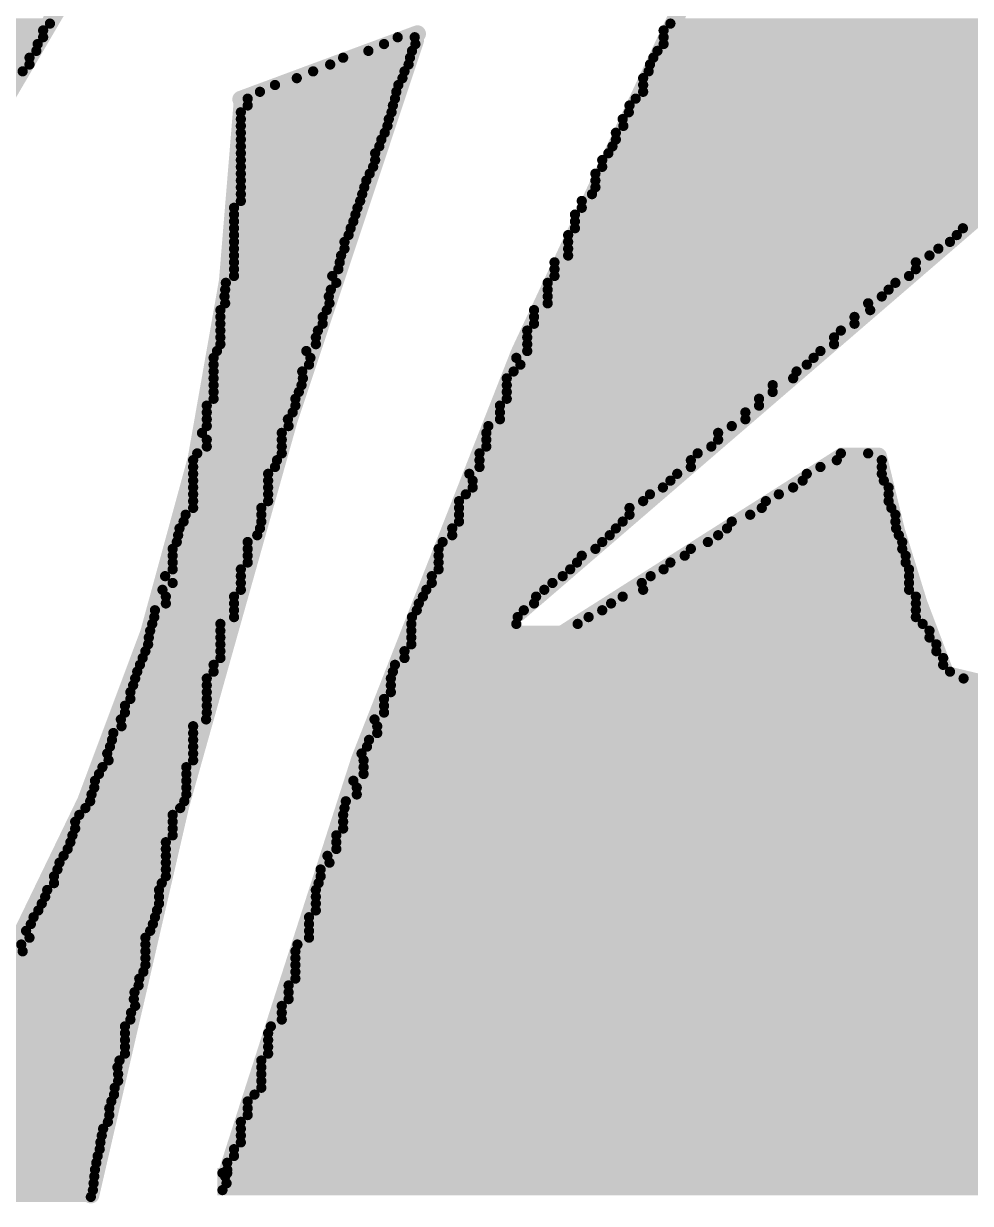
# Model space of a CAD drawing. Extents: x -3908 to 11948, y -2965 to 7442.
# Drawn here: x 3703.1 to 3814.1, y 1306.7 to 1445.1 of the extents above; entities that cross this region are included whole.
import ezdxf

# ---------------------------------------------------------------- set-up
doc = ezdxf.new("R2010")
doc.units = 0
doc.header["$MEASUREMENT"] = 0
doc.layers.get('0').update_dxf_attribs({"linetype": 'CONTINUOUS'})
doc.layers.add('2D_LINE_26', color=7, linetype='CONTINUOUS')

# ---------------------------------------------------------------- blocks, each defined once
blk = doc.blocks.new('SMOOTH_1$2')
at = {"const_width": 0.6}
blk.add_lwpolyline([(-0.3, 0, 1), (0.3, 0, 1)], format="xyb", close=True, dxfattribs=at)
blk = doc.blocks.new('SMOOTH_2')
at = {"const_width": 1}
blk.add_lwpolyline([(-0.5, 0, 1), (0.5, 0, 1)], format="xyb", close=True, dxfattribs=at)
blk = doc.blocks.new('DRAWING_542')
at = {"layer": '2D_LINE_26'}
for points, const_width in [([(40.24, 168.24), (11.2, 118.56), (17.2, 60.4)], 2), ([(-0.8, 136.8), (21.6, 136.8)], 1.2), ([(0, 137.6), (22.4, 137.6)], 1.2), ([(65.52, 136.4), (44.8, 128.72)], 2), ([(94.4, 136.8), (139.2, 136.8)], 1.2), ([(95.2, 137.6), (139.2, 137.6)], 1.2), ([(-0.8, 136), (21.6, 136)], 1.2), ([(-0.8, 135.2), (20.96, 135.2)], 1.2), ([(61.6, 135.2), (65.28, 135.2)], 1.2), ([(63.2, 136), (65.2, 136)], 1.2), ([(94.4, 136), (139.2, 136)], 1.2), ([(94.4, 135.2), (139.2, 135.2)], 1.2), ([(-1.6, 134.4), (20.8, 134.4)], 1.2), ([(59.76, 134.4), (64.88, 134.4)], 1.2), ([(93.68, 134.4), (139.2, 134.4)], 1.2), ([(-3.2, 132.8), (20, 132.8)], 1.2), ([(-1.6, 133.6), (20, 133.6)], 1.2), ([(55.28, 132.8), (64.48, 132.8)], 1.2), ([(56.8, 133.6), (64.64, 133.6)], 1.2), ([(92.8, 132.8), (140, 132.8)], 1.2), ([(93.2, 133.6), (139.2, 133.6)], 1.2), ([(-3.2, 132), (19.2, 132)], 1.2), ([(51.36, 131.2), (63.76, 131.2)], 1.2), ([(53.28, 132), (64, 132)], 1.2), ([(92, 131.2), (217.6, 131.2)], 1.2), ([(92.64, 132), (140.8, 132)], 1.2), ([(47.04, 129.6), (63.04, 129.6)], 1.2), ([(48.8, 130.4), (63.28, 130.4)], 1.2), ([(92, 130.4), (216.4, 130.4)], 1.2), ([(92, 129.6), (215.2, 129.6)], 1.2), ([(45.6, 128.8), (62.88, 128.8)], 1.2), ([(91.12, 128.8), (214.72, 128.8)], 1.2), ([(44.8, 127.2), (62.48, 127.2)], 1.2), ([(45.6, 128), (62.64, 128)], 1.2), ([(90.32, 127.2), (212.8, 127.2)], 1.2), ([(90.4, 128), (213.6, 128)], 1.2), ([(44.8, 126.4), (62.16, 126.4)], 1.2), ([(44.8, 125.6), (62, 125.6)], 1.2), ([(89.6, 126.4), (212, 126.4)], 1.2), ([(89.68, 125.6), (211.04, 125.6)], 1.2), ([(44.8, 124.8), (61.68, 124.8)], 1.2), ([(44.8, 124), (61.28, 124)], 1.2), ([(88.8, 124.8), (209.6, 124.8)], 1.2), ([(88.8, 124), (209.04, 124)], 1.2), ([(44.8, 123.2), (61.04, 123.2)], 1.2), ([(88.4, 123.2), (208.4, 123.2)], 1.2), ([(44.8, 122.4), (60.56, 122.4)], 1.2), ([(44.8, 121.6), (60.56, 121.6)], 1.2), ([(87.2, 121.6), (206.4, 121.6)], 1.2), ([(87.92, 122.4), (207.2, 122.4)], 1.2), ([(44.8, 120.8), (60.32, 120.8)], 1.2), ([(44.8, 120), (59.92, 120)], 1.2), ([(86.4, 120), (204.4, 120)], 1.2), ([(87.2, 120.8), (204.8, 120.8)], 1.2), ([(44.8, 119.2), (59.52, 119.2)], 1.2), ([(44.8, 118.4), (59.28, 118.4)], 1.2), ([(86.4, 119.2), (203.92, 119.2)], 1.2), ([(86.4, 118.4), (202.56, 118.4)], 1.2), ([(44.8, 117.6), (59.04, 117.6)], 1.2), ([(86, 117.6), (201.68, 117.6)], 1.2), ([(44, 116), (58.48, 116)], 1.2), ([(44.8, 116.8), (58.8, 116.8)], 1.2), ([(84.8, 116.8), (200.8, 116.8)], 1.2), ([(84.8, 116), (199.2, 116)], 1.2), ([(44, 115.2), (58.24, 115.2)], 1.2), ([(44, 114.4), (58, 114.4)], 1.2), ([(84, 115.2), (131.84, 115.2)], 1.2), ([(84, 114.4), (131.2, 114.4)], 1.2), ([(44, 113.6), (57.68, 113.6)], 1.2), ([(84, 113.6), (129.52, 113.6)], 1.2), ([(44, 112.8), (57.44, 112.8)], 1.2), ([(44, 112), (56.96, 112)], 1.2), ([(83.2, 112.8), (128.8, 112.8)], 1.2), ([(83.2, 112), (128, 112)], 1.2), ([(44, 111.2), (56.96, 111.2)], 1.2), ([(44, 110.4), (56.56, 110.4)], 1.2), ([(83.2, 111.2), (126.64, 111.2)], 1.2), ([(83.2, 110.4), (125.6, 110.4)], 1.2), ([(44, 109.6), (56.4, 109.6)], 1.2), ([(44, 108.8), (56.24, 108.8)], 1.2), ([(81.6, 109.6), (124, 109.6)], 1.2), ([(81.6, 108.8), (124, 108.8)], 1.2), ([(44, 108), (55.52, 108)], 1.2), ([(81.6, 108), (123.2, 108)], 1.2), ([(42.96, 106.4), (55.36, 106.4)], 1.2), ([(43.04, 107.2), (56, 107.2)], 1.2), ([(80.8, 107.2), (121.6, 107.2)], 1.2), ([(80.8, 106.4), (120.8, 106.4)], 1.2), ([(42.88, 105.6), (55.12, 105.6)], 1.2), ([(42.96, 104.8), (55.2, 104.8)], 1.2), ([(80.8, 105.6), (120, 105.6)], 1.2), ([(80.8, 104.8), (118.4, 104.8)], 1.2), ([(42.4, 104), (54.88, 104)], 1.2), ([(42.4, 103.2), (54.4, 103.2)], 1.2), ([(79.2, 104), (118.64, 104)], 1.2), ([(79.2, 103.2), (116.8, 103.2)], 1.2), ([(42.4, 102.4), (54.4, 102.4)], 1.2), ([(79.2, 102.4), (116.8, 102.4)], 1.2), ([(42.4, 101.6), (53.84, 101.6)], 1.2), ([(42.4, 100.8), (53.6, 100.8)], 1.2), ([(78.4, 101.6), (115.2, 101.6)], 1.2), ([(78.4, 100.8), (114.4, 100.8)], 1.2), ([(42, 99.2), (52.48, 99.2)], 1.2), ([(42.4, 100), (53.6, 100)], 1.2), ([(78.4, 100), (114.4, 100)], 1.2), ([(78.4, 99.2), (112.8, 99.2)], 1.2), ([(41.6, 98.4), (52.96, 98.4)], 1.2), ([(77.12, 98.4), (112, 98.4)], 1.2), ([(41.6, 97.6), (52.8, 97.6)], 1.2), ([(41.6, 96.8), (52, 96.8)], 1.2), ([(76.8, 96.8), (110, 96.8)], 1.2), ([(77.6, 97.6), (111.2, 97.6)], 1.2), ([(41.6, 96), (52.08, 96)], 1.2), ([(41.6, 95.2), (51.92, 95.2)], 1.2), ([(76, 96), (109.6, 96)], 1.2), ([(76, 95.2), (107.2, 95.2)], 1.2), ([(41.6, 94.4), (51.6, 94.4)], 1.2), ([(41.6, 93.6), (51.2, 93.6)], 1.2), ([(76, 94.4), (107.2, 94.4)], 1.2), ([(76, 93.6), (105.6, 93.6)], 1.2), ([(40.8, 92.8), (51.2, 92.8)], 1.2), ([(75.2, 92.8), (105.6, 92.8)], 1.2), ([(40.8, 92), (50.88, 92)], 1.2), ([(40.8, 91.2), (50.32, 91.2)], 1.2), ([(75.2, 92), (104, 92)], 1.2), ([(75.2, 91.2), (104, 91.2)], 1.2), ([(40.24, 89.6), (49.6, 89.6)], 1.2), ([(40.8, 90.4), (50.4, 90.4)], 1.2), ([(73.6, 89.6), (100.8, 89.6)], 1.2), ([(73.84, 90.4), (102.4, 90.4)], 1.2), ([(40.8, 88.8), (49.6, 88.8)], 1.2), ([(40.8, 88), (49.6, 88)], 1.2), ([(73.6, 88.8), (100.8, 88.8)], 1.2), ([(73.6, 88), (100, 88)], 1.2), ([(39.68, 87.2), (49.6, 87.2)], 1.2), ([(72.8, 87.2), (98.4, 87.2)], 1.2), ([(115.2, 87.2), (118.4, 87.2)], 1.2), ([(39.2, 86.4), (49.04, 86.4)], 1.2), ([(39.2, 85.6), (48.8, 85.6)], 1.2), ([(72.8, 86.4), (97.6, 86.4)], 1.2), ([(72.8, 85.6), (97.6, 85.6)], 1.2), ([(112.8, 85.6), (120, 85.6)], 1.2), ([(114.72, 86.4), (120, 86.4)], 1.2), ([(39.2, 84.8), (48, 84.8)], 1.2), ([(39.2, 84), (48, 84)], 1.2), ([(71.6, 84.8), (96, 84.8)], 1.2), ([(72, 84), (95.2, 84)], 1.2), ([(110.72, 84), (120.24, 84)], 1.2), ([(111.2, 84.8), (120, 84.8)], 1.2), ([(39.2, 83.2), (48, 83.2)], 1.2), ([(72, 83.2), (94.32, 83.2)], 1.2), ([(109.6, 83.2), (120.8, 83.2)], 1.2), ([(39.2, 82.4), (48, 82.4)], 1.2), ([(39.2, 81.6), (48, 81.6)], 1.2), ([(70.4, 81.6), (92, 81.6)], 1.2), ([(71.2, 82.4), (92.8, 82.4)], 1.2), ([(106.4, 81.6), (120.8, 81.6)], 1.2), ([(107.92, 82.4), (120.8, 82.4)], 1.2), ([(38.32, 80), (47.2, 80)], 1.2), ([(39.2, 80.8), (47.2, 80.8)], 1.2), ([(70.4, 80.8), (90.4, 80.8)], 1.2), ([(70.4, 80), (90.4, 80)], 1.2), ([(104.56, 80), (121.6, 80)], 1.2), ([(105.92, 80.8), (121.12, 80.8)], 1.2), ([(37.6, 78.4), (47.04, 78.4)], 1.2), ([(38.08, 79.2), (47.2, 79.2)], 1.2), ([(69.6, 78.4), (88.8, 78.4)], 1.2), ([(70.4, 79.2), (89.6, 79.2)], 1.2), ([(101.84, 78.4), (121.68, 78.4)], 1.2), ([(102.4, 79.2), (121.6, 79.2)], 1.2), ([(37.44, 77.6), (46.72, 77.6)], 1.2), ([(69.6, 77.6), (88.08, 77.6)], 1.2), ([(100.8, 77.6), (122, 77.6)], 1.2), ([(36.8, 76), (45.6, 76)], 1.2), ([(37.28, 76.8), (45.6, 76.8)], 1.2), ([(68, 76), (86.4, 76)], 1.2), ([(68.48, 76.8), (87.2, 76.8)], 1.2), ([(97.6, 76), (122.4, 76)], 1.2), ([(99.6, 76.8), (122.4, 76.8)], 1.2), ([(36.8, 75.2), (45.6, 75.2)], 1.2), ([(36.8, 74.4), (45.6, 74.4)], 1.2), ([(68, 75.2), (84.8, 75.2)], 1.2), ([(68, 74.4), (84.24, 74.4)], 1.2), ([(95.2, 74.4), (122.8, 74.4)], 1.2), ([(96.88, 75.2), (122.8, 75.2)], 1.2), ([(35.92, 72.8), (44.8, 72.8)], 1.2), ([(36.8, 73.6), (44.8, 73.6)], 1.2), ([(67.2, 72.8), (82.56, 72.8)], 1.2), ([(68, 73.6), (83.44, 73.6)], 1.2), ([(92.88, 72.8), (123.2, 72.8)], 1.2), ([(94.4, 73.6), (123.2, 73.6)], 1.2), ([(36.8, 72), (44.8, 72)], 1.2), ([(67.2, 72), (81.36, 72)], 1.2), ([(91.84, 72), (123.2, 72)], 1.2), ([(35.6, 71.2), (44.8, 71.2)], 1.2), ([(36, 70.4), (44, 70.4)], 1.2), ([(66.16, 70.4), (79.44, 70.4)], 1.2), ([(66.56, 71.2), (80.4, 71.2)], 1.2), ([(89.6, 70.4), (124, 70.4)], 1.2), ([(92, 71.2), (123.2, 71.2)], 1.2), ([(34.72, 68.8), (44, 68.8)], 1.2), ([(36, 69.6), (44, 69.6)], 1.2), ([(65.44, 68.8), (78, 68.8)], 1.2), ([(65.68, 69.6), (79.2, 69.6)], 1.2), ([(87.2, 68.8), (124, 68.8)], 1.2), ([(88.24, 69.6), (124, 69.6)], 1.2), ([(34.4, 67.2), (42.4, 67.2)], 1.2), ([(34.64, 68), (44, 68)], 1.2), ([(64.8, 67.2), (77.12, 67.2)], 1.2), ([(64.88, 68), (77.28, 68)], 1.2), ([(84.32, 67.2), (124.8, 67.2)], 1.2), ([(85.6, 68), (124, 68)], 1.2), ([(34.16, 66.4), (42.4, 66.4)], 1.2), ([(64.8, 66.4), (125.6, 66.4)], 1.2), ([(33.92, 64.8), (42.4, 64.8)], 1.2), ([(34, 65.6), (42.4, 65.6)], 1.2), ([(64.8, 65.6), (125.6, 65.6)], 1.2), ([(64.8, 64.8), (126.4, 64.8)], 1.2), ([(33.28, 63.2), (42.4, 63.2)], 1.2), ([(33.6, 64), (42.4, 64)], 1.2), ([(64, 64), (126.4, 64)], 1.2), ([(64, 63.2), (127.2, 63.2)], 1.2), ([(32.96, 62.4), (41.6, 62.4)], 1.2), ([(62.88, 62.4), (127.2, 62.4)], 1.2), ([(32.4, 60.8), (40.8, 60.8)], 1.2), ([(32.64, 61.6), (41.6, 61.6)], 1.2), ([(62.4, 60.8), (129.6, 60.8)], 1.2), ([(62.64, 61.6), (128, 61.6)], 1.2), ([(31.84, 59.2), (40.8, 59.2)], 1.2), ([(32.16, 60), (40.8, 60)], 1.2), ([(62.4, 60), (134.4, 60)], 1.2), ([(62.4, 59.2), (179.2, 59.2)], 1.2), ([(31.2, 57.6), (40.8, 57.6)], 1.2), ([(31.84, 58.4), (40.8, 58.4)], 1.2), ([(61.6, 58.4), (178.32, 58.4)], 1.2), ([(61.6, 57.6), (177.6, 57.6)], 1.2), ([(31.2, 56.8), (40.8, 56.8)], 1.2), ([(61.6, 56.8), (177.04, 56.8)], 1.2), ([(30.72, 56), (40.72, 56)], 1.2), ([(30.8, 55.2), (39.2, 55.2)], 1.2), ([(60.48, 56), (176.8, 56)], 1.2), ([(60.8, 55.2), (176.08, 55.2)], 1.2), ([(29.68, 53.6), (39.2, 53.6)], 1.2), ([(29.84, 54.4), (39.2, 54.4)], 1.2), ([(59.84, 53.6), (175.44, 53.6)], 1.2), ([(60.8, 54.4), (175.84, 54.4)], 1.2), ([(29.12, 52), (39.2, 52)], 1.2), ([(29.44, 52.8), (39.2, 52.8)], 1.2), ([(58.96, 52), (175.44, 52)], 1.2), ([(59.6, 52.8), (175.36, 52.8)], 1.2), ([(29.28, 51.2), (39.2, 51.2)], 1.2), ([(59.2, 51.2), (175.52, 51.2)], 1.2), ([(28.16, 49.6), (38.4, 49.6)], 1.2), ([(28.56, 50.4), (38.4, 50.4)], 1.2), ([(59.2, 50.4), (175.84, 50.4)], 1.2), ([(59.2, 49.6), (176, 49.6)], 1.2), ([(27.6, 48), (38.4, 48)], 1.2), ([(27.68, 48.8), (38.4, 48.8)], 1.2), ([(58, 48.8), (176.8, 48.8)], 1.2), ([(58.4, 48), (177.04, 48)], 1.2), ([(27.28, 47.2), (38.4, 47.2)], 1.2), ([(58.4, 47.2), (177.92, 47.2)], 1.2), ([(26.56, 45.6), (37.68, 45.6)], 1.2), ([(27.12, 46.4), (38.16, 46.4)], 1.2), ([(56.96, 45.6), (337.76, 45.6)], 1.2), ([(57.12, 46.4), (180, 46.4)], 1.2), ([(25.36, 44), (36.8, 44)], 1.2), ([(25.84, 44.8), (36.8, 44.8)], 1.2), ([(56.8, 44.8), (338.48, 44.8)], 1.2), ([(56.8, 44), (339.2, 44)], 1.2), ([(25.04, 42.4), (36.8, 42.4)], 1.2), ([(25.36, 43.2), (36.8, 43.2)], 1.2), ([(56, 42.4), (340.56, 42.4)], 1.2), ([(56.8, 43.2), (339.92, 43.2)], 1.2), ([(24.8, 41.6), (36, 41.6)], 1.2), ([(56, 41.6), (341.36, 41.6)], 1.2), ([(24, 40), (36, 40)], 1.2), ([(24.48, 40.8), (36, 40.8)], 1.2), ([(54.96, 40), (342.72, 40)], 1.2), ([(56, 40.8), (342.4, 40.8)], 1.2), ([(23.28, 38.4), (36, 38.4)], 1.2), ([(23.52, 39.2), (36, 39.2)], 1.2), ([(54.16, 38.4), (344.48, 38.4)], 1.2), ([(55.2, 39.2), (343.52, 39.2)], 1.2), ([(22.88, 37.6), (36, 37.6)], 1.2), ([(22.88, 36.8), (35.52, 36.8)], 1.2), ([(53.92, 36.8), (345.52, 36.8)], 1.2), ([(54.16, 37.6), (344.88, 37.6)], 1.2), ([(22.08, 36), (35.2, 36)], 1.2), ([(53.6, 36), (346.24, 36)], 1.2), ([(21.44, 34.4), (35.2, 34.4)], 1.2), ([(21.84, 35.2), (35.2, 35.2)], 1.2), ([(53.6, 35.2), (346.96, 35.2)], 1.2), ([(53.6, 34.4), (347.68, 34.4)], 1.2), ([(20.48, 32.8), (34.72, 32.8)], 1.2), ([(21.04, 33.6), (34.96, 33.6)], 1.2), ([(52.8, 32.8), (349.12, 32.8)], 1.2), ([(53.6, 33.6), (348.24, 33.6)], 1.2), ([(20.16, 32), (34.48, 32)], 1.2), ([(52.8, 32), (349.76, 32)], 1.2), ([(19.6, 31.2), (34.16, 31.2)], 1.2), ([(20, 30.4), (33.6, 30.4)], 1.2), ([(52.8, 31.2), (350.56, 31.2)], 1.2), ([(52.8, 30.4), (351.28, 30.4)], 1.2), ([(19.04, 29.6), (33.6, 29.6)], 1.2), ([(19.2, 28.8), (33.6, 28.8)], 1.2), ([(51.2, 28.8), (320, 28.8)], 1.2), ([(51.44, 29.6), (351.92, 29.6)], 1.2), ([(16.96, 27.2), (33.6, 27.2)], 1.2), ([(18.4, 28), (33.6, 28)], 1.2), ([(51.2, 28), (320, 28)], 1.2), ([(51.2, 27.2), (320, 27.2)], 1.2), ([(16, 26.4), (33.36, 26.4)], 1.2), ([(51.2, 26.4), (320, 26.4)], 1.2), ([(13.92, 24.8), (32.8, 24.8)], 1.2), ([(14.4, 25.6), (32.88, 25.6)], 1.2), ([(50.4, 24.8), (320, 24.8)], 1.2), ([(51.2, 25.6), (320, 25.6)], 1.2), ([(12.24, 23.2), (32.24, 23.2)], 1.2), ([(12.8, 24), (32.32, 24)], 1.2), ([(50.4, 24), (320, 24)], 1.2), ([(50.4, 23.2), (320, 23.2)], 1.2), ([(10.64, 21.6), (31.92, 21.6)], 1.2), ([(11.2, 22.4), (32.4, 22.4)], 1.2), ([(49.6, 22.4), (320, 22.4)], 1.2), ([(49.6, 21.6), (320, 21.6)], 1.2), ([(9.84, 20.8), (31.84, 20.8)], 1.2), ([(49.6, 20.8), (320, 20.8)], 1.2), ([(8.8, 20), (31.2, 20)], 1.2), ([(8.8, 19.2), (31.2, 19.2)], 1.2), ([(48, 19.2), (320, 19.2)], 1.2), ([(48.32, 20), (320, 20)], 1.2), ([(8, 18.4), (31.2, 18.4)], 1.2), ([(8, 17.6), (31.2, 17.6)], 1.2), ([(48, 18.4), (320, 18.4)], 1.2), ([(48, 17.6), (320, 17.6)], 1.2), ([(7.2, 16.8), (31.2, 16.8)], 1.2), ([(48, 16.8), (320, 16.8)], 1.2), ([(5.6, 16), (30.56, 16)], 1.2), ([(5.6, 15.2), (30.32, 15.2)], 1.2), ([(47.2, 16), (320, 16)], 1.2), ([(47.2, 15.2), (320, 15.2)], 1.2), ([(4.8, 13.6), (30.4, 13.6)], 1.2), ([(5.6, 14.4), (30.4, 14.4)], 1.2), ([(47.2, 14.4), (320, 14.4)], 1.2), ([(47.2, 13.6), (320, 13.6)], 1.2), ([(4.8, 12.8), (30, 12.8)], 1.2), ([(4.8, 12), (29.92, 12)], 1.2), ([(46.4, 12), (320, 12)], 1.2), ([(47.2, 12.8), (320, 12.8)], 1.2), ([(3.2, 11.2), (29.6, 11.2)], 1.2), ([(45.6, 11.2), (320, 11.2)], 1.2), ([(3.2, 10.4), (29.36, 10.4)], 1.2), ([(3.2, 9.6), (29.36, 9.6)], 1.2), ([(45.6, 10.4), (320, 10.4)], 1.2), ([(45.6, 9.6), (320, 9.6)], 1.2), ([(2.4, 8), (28.64, 8)], 1.2), ([(3.2, 8.8), (29.2, 8.8)], 1.2), ([(44.8, 8.8), (320, 8.8)], 1.2), ([(44.8, 8), (320, 8)], 1.2), ([(1.6, 6.4), (28.32, 6.4)], 1.2), ([(2.4, 7.2), (28.48, 7.2)], 1.2), ([(44.8, 7.2), (320, 7.2)], 1.2), ([(44.8, 6.4), (320, 6.4)], 1.2), ([(1.6, 5.6), (28.24, 5.6)], 1.2), ([(44, 5.6), (320, 5.6)], 1.2), ([(0.8, 4), (27.84, 4)], 1.2), ([(1.6, 4.8), (28, 4.8)], 1.2), ([(43.2, 4), (320, 4)], 1.2), ([(44, 4.8), (320, 4.8)], 1.2), ([(0, 2.4), (27.6, 2.4)], 1.2), ([(0.8, 3.2), (27.68, 3.2)], 1.2), ([(43.2, 2.8), (42.64, 2.8), (42.64, 0.8), (320, 0.8)], 1.2), ([(42.96, 2.4), (320, 2.4)], 1.2), ([(43.2, 3.2), (320, 3.2)], 1.2), ([(0, 1.6), (27.52, 1.6)], 1.2), ([(0, 0.8), (27.44, 0.8)], 1.2), ([(43.12, 1.6), (320, 1.6)], 1.2), ([(0, 0), (27.2, 0)], 1.2)]:
    blk.add_lwpolyline(points, dxfattribs=dict(at, const_width=const_width))
at = {"layer": '2D_LINE_26', "const_width": 2}
for points in [[(99.2, 145.44, 0.047596), (43.04, 2.48)], [(27.2, 0.24, -0.035358), (65.28, 135.6)], [(77.36, 68.48), (131.68, 115.28, -0.310987), (144.48, 112.24), (143.12, 81.36, 0.331687), (150.88, 77.92, 0.030116), (218.8, 132.24, -0.72056), (229.36, 121.28), (219.52, 99.04), (247.84, 117.52, -0.166894), (259.52, 117.12, -0.254432), (264.4, 104.32), (255.36, 72.24, 0.588457), (259.12, 71.52), (291.12, 96.56)], [(44.96, 128.48, -0.115704), (17.36, 27.36, 0.209366), (0.08, 0.56)], [(82.24, 65.84), (115.36, 86.88), (119.6, 86.88, 0.046722), (127.52, 61.28, 0.089687), (141.44, 59.84), (194.24, 97.92), (198.8, 97.92, -0.387373), (200.32, 92.64), (175.44, 54.16, 0.826537), (186.32, 48.48), (232.32, 93.36, -0.862416), (238.4, 88.08), (231.2, 64.32, 0.573285), (251.2, 49.6), (297.2, 88.48)]]:
    blk.add_lwpolyline(points, format="xyb", dxfattribs=at)
at = {"layer": '2D_LINE_26'}
for name, p in [('SMOOTH_1$2', (21.6, 136.8)), ('SMOOTH_1$2', (22.4, 137.6)), ('SMOOTH_2', (65.52, 136.4)), ('SMOOTH_1$2', (94.4, 136.8)), ('SMOOTH_1$2', (95.2, 137.6)), ('SMOOTH_1$2', (20.96, 135.2)), ('SMOOTH_1$2', (21.6, 136)), ('SMOOTH_1$2', (61.6, 135.2)), ('SMOOTH_1$2', (63.2, 136)), ('SMOOTH_2', (65.28, 135.6)), ('SMOOTH_1$2', (65.2, 136)), ('SMOOTH_1$2', (65.28, 135.2)), ('SMOOTH_1$2', (94.4, 136)), ('SMOOTH_1$2', (94.4, 135.2)), ('SMOOTH_1$2', (20.8, 134.4)), ('SMOOTH_1$2', (59.76, 134.4)), ('SMOOTH_1$2', (64.88, 134.4)), ('SMOOTH_1$2', (93.68, 134.4)), ('SMOOTH_1$2', (20, 133.6)), ('SMOOTH_1$2', (20, 132.8)), ('SMOOTH_1$2', (55.28, 132.8)), ('SMOOTH_1$2', (56.8, 133.6)), ('SMOOTH_1$2', (64.48, 132.8)), ('SMOOTH_1$2', (64.64, 133.6)), ('SMOOTH_1$2', (92.8, 132.8)), ('SMOOTH_1$2', (93.2, 133.6)), ('SMOOTH_1$2', (19.2, 132)), ('SMOOTH_1$2', (51.36, 131.2)), ('SMOOTH_1$2', (53.28, 132)), ('SMOOTH_1$2', (63.76, 131.2)), ('SMOOTH_1$2', (64, 132)), ('SMOOTH_1$2', (92, 131.2)), ('SMOOTH_1$2', (92.64, 132)), ('SMOOTH_1$2', (47.04, 129.6)), ('SMOOTH_1$2', (48.8, 130.4)), ('SMOOTH_1$2', (63.04, 129.6)), ('SMOOTH_1$2', (63.28, 130.4)), ('SMOOTH_1$2', (92, 130.4)), ('SMOOTH_1$2', (92, 129.6)), ('SMOOTH_2', (44.8, 128.72)), ('SMOOTH_2', (44.96, 128.48)), ('SMOOTH_1$2', (45.6, 128.8)), ('SMOOTH_1$2', (62.88, 128.8)), ('SMOOTH_1$2', (91.12, 128.8)), ('SMOOTH_1$2', (44.8, 127.2)), ('SMOOTH_1$2', (45.6, 128)), ('SMOOTH_1$2', (62.48, 127.2)), ('SMOOTH_1$2', (62.64, 128)), ('SMOOTH_1$2', (90.32, 127.2)), ('SMOOTH_1$2', (90.4, 128)), ('SMOOTH_1$2', (44.8, 126.4)), ('SMOOTH_1$2', (44.8, 125.6)), ('SMOOTH_1$2', (62, 125.6)), ('SMOOTH_1$2', (62.16, 126.4)), ('SMOOTH_1$2', (89.6, 126.4)), ('SMOOTH_1$2', (89.68, 125.6)), ('SMOOTH_1$2', (44.8, 124.8)), ('SMOOTH_1$2', (44.8, 124)), ('SMOOTH_1$2', (61.28, 124)), ('SMOOTH_1$2', (61.68, 124.8)), ('SMOOTH_1$2', (88.8, 124.8)), ('SMOOTH_1$2', (88.8, 124)), ('SMOOTH_1$2', (44.8, 123.2)), ('SMOOTH_1$2', (61.04, 123.2)), ('SMOOTH_1$2', (88.4, 123.2)), ('SMOOTH_1$2', (44.8, 122.4)), ('SMOOTH_1$2', (44.8, 121.6)), ('SMOOTH_1$2', (60.56, 122.4)), ('SMOOTH_1$2', (60.56, 121.6)), ('SMOOTH_1$2', (87.2, 121.6)), ('SMOOTH_1$2', (87.92, 122.4)), ('SMOOTH_1$2', (44.8, 120.8)), ('SMOOTH_1$2', (44.8, 120)), ('SMOOTH_1$2', (59.92, 120)), ('SMOOTH_1$2', (60.32, 120.8)), ('SMOOTH_1$2', (86.4, 120)), ('SMOOTH_1$2', (87.2, 120.8)), ('SMOOTH_1$2', (44.8, 119.2)), ('SMOOTH_1$2', (44.8, 118.4)), ('SMOOTH_1$2', (59.28, 118.4)), ('SMOOTH_1$2', (59.52, 119.2)), ('SMOOTH_1$2', (86.4, 119.2)), ('SMOOTH_1$2', (86.4, 118.4)), ('SMOOTH_1$2', (44.8, 117.6)), ('SMOOTH_1$2', (59.04, 117.6)), ('SMOOTH_1$2', (86, 117.6)), ('SMOOTH_1$2', (44, 116)), ('SMOOTH_1$2', (44.8, 116.8)), ('SMOOTH_1$2', (58.48, 116)), ('SMOOTH_1$2', (58.8, 116.8)), ('SMOOTH_1$2', (84.8, 116.8)), ('SMOOTH_1$2', (84.8, 116)), ('SMOOTH_1$2', (44, 115.2)), ('SMOOTH_1$2', (44, 114.4)), ('SMOOTH_1$2', (58, 114.4)), ('SMOOTH_1$2', (58.24, 115.2)), ('SMOOTH_1$2', (84, 115.2)), ('SMOOTH_1$2', (84, 114.4)), ('SMOOTH_1$2', (44, 113.6)), ('SMOOTH_1$2', (57.68, 113.6)), ('SMOOTH_1$2', (84, 113.6)), ('SMOOTH_1$2', (129.52, 113.6)), ('SMOOTH_1$2', (44, 112.8)), ('SMOOTH_1$2', (44, 112)), ('SMOOTH_1$2', (56.96, 112)), ('SMOOTH_1$2', (57.44, 112.8)), ('SMOOTH_1$2', (83.2, 112.8)), ('SMOOTH_1$2', (83.2, 112)), ('SMOOTH_1$2', (128, 112)), ('SMOOTH_1$2', (128.8, 112.8)), ('SMOOTH_1$2', (44, 111.2)), ('SMOOTH_1$2', (44, 110.4)), ('SMOOTH_1$2', (56.56, 110.4)), ('SMOOTH_1$2', (56.96, 111.2)), ('SMOOTH_1$2', (83.2, 111.2)), ('SMOOTH_1$2', (83.2, 110.4)), ('SMOOTH_1$2', (125.6, 110.4)), ('SMOOTH_1$2', (126.64, 111.2)), ('SMOOTH_1$2', (44, 109.6)), ('SMOOTH_1$2', (44, 108.8)), ('SMOOTH_1$2', (56.24, 108.8)), ('SMOOTH_1$2', (56.4, 109.6)), ('SMOOTH_1$2', (81.6, 109.6)), ('SMOOTH_1$2', (81.6, 108.8)), ('SMOOTH_1$2', (124, 109.6)), ('SMOOTH_1$2', (124, 108.8)), ('SMOOTH_1$2', (44, 108)), ('SMOOTH_1$2', (55.52, 108)), ('SMOOTH_1$2', (81.6, 108)), ('SMOOTH_1$2', (123.2, 108)), ('SMOOTH_1$2', (42.96, 106.4)), ('SMOOTH_1$2', (43.04, 107.2)), ('SMOOTH_1$2', (55.36, 106.4)), ('SMOOTH_1$2', (56, 107.2)), ('SMOOTH_1$2', (80.8, 107.2)), ('SMOOTH_1$2', (80.8, 106.4)), ('SMOOTH_1$2', (120.8, 106.4)), ('SMOOTH_1$2', (121.6, 107.2)), ('SMOOTH_1$2', (42.88, 105.6)), ('SMOOTH_1$2', (42.96, 104.8)), ('SMOOTH_1$2', (55.12, 105.6)), ('SMOOTH_1$2', (55.2, 104.8)), ('SMOOTH_1$2', (80.8, 105.6)), ('SMOOTH_1$2', (80.8, 104.8)), ('SMOOTH_1$2', (118.4, 104.8)), ('SMOOTH_1$2', (120, 105.6)), ('SMOOTH_1$2', (42.4, 104)), ('SMOOTH_1$2', (42.4, 103.2)), ('SMOOTH_1$2', (54.4, 103.2)), ('SMOOTH_1$2', (54.88, 104)), ('SMOOTH_1$2', (79.2, 104)), ('SMOOTH_1$2', (79.2, 103.2)), ('SMOOTH_1$2', (116.8, 103.2)), ('SMOOTH_1$2', (118.64, 104)), ('SMOOTH_1$2', (42.4, 102.4)), ('SMOOTH_1$2', (54.4, 102.4)), ('SMOOTH_1$2', (79.2, 102.4)), ('SMOOTH_1$2', (116.8, 102.4)), ('SMOOTH_1$2', (42.4, 101.6)), ('SMOOTH_1$2', (42.4, 100.8)), ('SMOOTH_1$2', (53.6, 100.8)), ('SMOOTH_1$2', (53.84, 101.6)), ('SMOOTH_1$2', (78.4, 101.6)), ('SMOOTH_1$2', (78.4, 100.8)), ('SMOOTH_1$2', (114.4, 100.8)), ('SMOOTH_1$2', (115.2, 101.6)), ('SMOOTH_1$2', (42, 99.2)), ('SMOOTH_1$2', (42.4, 100)), ('SMOOTH_1$2', (52.48, 99.2)), ('SMOOTH_1$2', (53.6, 100)), ('SMOOTH_1$2', (78.4, 100)), ('SMOOTH_1$2', (78.4, 99.2)), ('SMOOTH_1$2', (112.8, 99.2)), ('SMOOTH_1$2', (114.4, 100)), ('SMOOTH_1$2', (41.6, 98.4)), ('SMOOTH_1$2', (52.96, 98.4)), ('SMOOTH_1$2', (77.12, 98.4)), ('SMOOTH_1$2', (112, 98.4)), ('SMOOTH_1$2', (41.6, 97.6)), ('SMOOTH_1$2', (41.6, 96.8)), ('SMOOTH_1$2', (52, 96.8)), ('SMOOTH_1$2', (52.8, 97.6)), ('SMOOTH_1$2', (76.8, 96.8)), ('SMOOTH_1$2', (77.6, 97.6)), ('SMOOTH_1$2', (110, 96.8)), ('SMOOTH_1$2', (111.2, 97.6)), ('SMOOTH_1$2', (41.6, 96)), ('SMOOTH_1$2', (41.6, 95.2)), ('SMOOTH_1$2', (51.92, 95.2)), ('SMOOTH_1$2', (52.08, 96)), ('SMOOTH_1$2', (76, 96)), ('SMOOTH_1$2', (76, 95.2)), ('SMOOTH_1$2', (107.2, 95.2)), ('SMOOTH_1$2', (109.6, 96)), ('SMOOTH_1$2', (41.6, 94.4)), ('SMOOTH_1$2', (41.6, 93.6)), ('SMOOTH_1$2', (51.2, 93.6)), ('SMOOTH_1$2', (51.6, 94.4)), ('SMOOTH_1$2', (76, 94.4)), ('SMOOTH_1$2', (76, 93.6)), ('SMOOTH_1$2', (105.6, 93.6)), ('SMOOTH_1$2', (107.2, 94.4)), ('SMOOTH_1$2', (40.8, 92.8)), ('SMOOTH_1$2', (51.2, 92.8)), ('SMOOTH_1$2', (75.2, 92.8)), ('SMOOTH_1$2', (105.6, 92.8)), ('SMOOTH_1$2', (40.8, 92)), ('SMOOTH_1$2', (40.8, 91.2)), ('SMOOTH_1$2', (50.32, 91.2)), ('SMOOTH_1$2', (50.88, 92)), ('SMOOTH_1$2', (75.2, 92)), ('SMOOTH_1$2', (75.2, 91.2)), ('SMOOTH_1$2', (104, 92)), ('SMOOTH_1$2', (104, 91.2)), ('SMOOTH_1$2', (40.24, 89.6)), ('SMOOTH_1$2', (40.8, 90.4)), ('SMOOTH_1$2', (49.6, 89.6)), ('SMOOTH_1$2', (50.4, 90.4)), ('SMOOTH_1$2', (73.6, 89.6)), ('SMOOTH_1$2', (73.84, 90.4)), ('SMOOTH_1$2', (100.8, 89.6)), ('SMOOTH_1$2', (102.4, 90.4)), ('SMOOTH_1$2', (40.8, 88.8)), ('SMOOTH_1$2', (40.8, 88)), ('SMOOTH_1$2', (49.6, 88.8)), ('SMOOTH_1$2', (49.6, 88)), ('SMOOTH_1$2', (73.6, 88.8)), ('SMOOTH_1$2', (73.6, 88)), ('SMOOTH_1$2', (100, 88)), ('SMOOTH_1$2', (100.8, 88.8)), ('SMOOTH_1$2', (39.68, 87.2)), ('SMOOTH_1$2', (49.6, 87.2)), ('SMOOTH_1$2', (72.8, 87.2)), ('SMOOTH_1$2', (98.4, 87.2)), ('SMOOTH_2', (115.36, 86.88)), ('SMOOTH_1$2', (115.2, 87.2)), ('SMOOTH_1$2', (118.4, 87.2)), ('SMOOTH_2', (119.6, 86.88)), ('SMOOTH_1$2', (39.2, 86.4)), ('SMOOTH_1$2', (39.2, 85.6)), ('SMOOTH_1$2', (48.8, 85.6)), ('SMOOTH_1$2', (49.04, 86.4)), ('SMOOTH_1$2', (72.8, 86.4)), ('SMOOTH_1$2', (72.8, 85.6)), ('SMOOTH_1$2', (97.6, 86.4)), ('SMOOTH_1$2', (97.6, 85.6)), ('SMOOTH_1$2', (112.8, 85.6)), ('SMOOTH_1$2', (114.72, 86.4)), ('SMOOTH_1$2', (120, 86.4)), ('SMOOTH_1$2', (120, 85.6)), ('SMOOTH_1$2', (39.2, 84.8)), ('SMOOTH_1$2', (39.2, 84)), ('SMOOTH_1$2', (48, 84.8)), ('SMOOTH_1$2', (48, 84)), ('SMOOTH_1$2', (71.6, 84.8)), ('SMOOTH_1$2', (72, 84)), ('SMOOTH_1$2', (95.2, 84)), ('SMOOTH_1$2', (96, 84.8)), ('SMOOTH_1$2', (110.72, 84)), ('SMOOTH_1$2', (111.2, 84.8)), ('SMOOTH_1$2', (120, 84.8)), ('SMOOTH_1$2', (120.24, 84)), ('SMOOTH_1$2', (39.2, 83.2)), ('SMOOTH_1$2', (48, 83.2)), ('SMOOTH_1$2', (72, 83.2)), ('SMOOTH_1$2', (94.32, 83.2)), ('SMOOTH_1$2', (109.6, 83.2)), ('SMOOTH_1$2', (120.8, 83.2)), ('SMOOTH_1$2', (39.2, 82.4)), ('SMOOTH_1$2', (39.2, 81.6)), ('SMOOTH_1$2', (48, 82.4)), ('SMOOTH_1$2', (48, 81.6)), ('SMOOTH_1$2', (70.4, 81.6)), ('SMOOTH_1$2', (71.2, 82.4)), ('SMOOTH_1$2', (92, 81.6)), ('SMOOTH_1$2', (92.8, 82.4)), ('SMOOTH_1$2', (106.4, 81.6)), ('SMOOTH_1$2', (107.92, 82.4)), ('SMOOTH_1$2', (120.8, 82.4)), ('SMOOTH_1$2', (120.8, 81.6)), ('SMOOTH_1$2', (38.32, 80)), ('SMOOTH_1$2', (39.2, 80.8)), ('SMOOTH_1$2', (47.2, 80.8)), ('SMOOTH_1$2', (47.2, 80)), ('SMOOTH_1$2', (70.4, 80.8)), ('SMOOTH_1$2', (70.4, 80)), ('SMOOTH_1$2', (90.4, 80.8)), ('SMOOTH_1$2', (90.4, 80)), ('SMOOTH_1$2', (104.56, 80)), ('SMOOTH_1$2', (105.92, 80.8)), ('SMOOTH_1$2', (121.12, 80.8)), ('SMOOTH_1$2', (121.6, 80)), ('SMOOTH_1$2', (37.6, 78.4)), ('SMOOTH_1$2', (38.08, 79.2)), ('SMOOTH_1$2', (47.04, 78.4)), ('SMOOTH_1$2', (47.2, 79.2)), ('SMOOTH_1$2', (69.6, 78.4)), ('SMOOTH_1$2', (70.4, 79.2)), ('SMOOTH_1$2', (88.8, 78.4)), ('SMOOTH_1$2', (89.6, 79.2)), ('SMOOTH_1$2', (101.84, 78.4)), ('SMOOTH_1$2', (102.4, 79.2)), ('SMOOTH_1$2', (121.6, 79.2)), ('SMOOTH_1$2', (121.68, 78.4)), ('SMOOTH_1$2', (37.44, 77.6)), ('SMOOTH_1$2', (46.72, 77.6)), ('SMOOTH_1$2', (69.6, 77.6)), ('SMOOTH_1$2', (88.08, 77.6)), ('SMOOTH_1$2', (100.8, 77.6)), ('SMOOTH_1$2', (122, 77.6)), ('SMOOTH_1$2', (36.8, 76)), ('SMOOTH_1$2', (37.28, 76.8)), ('SMOOTH_1$2', (45.6, 76.8)), ('SMOOTH_1$2', (45.6, 76)), ('SMOOTH_1$2', (68, 76)), ('SMOOTH_1$2', (68.48, 76.8)), ('SMOOTH_1$2', (86.4, 76)), ('SMOOTH_1$2', (87.2, 76.8)), ('SMOOTH_1$2', (97.6, 76)), ('SMOOTH_1$2', (99.6, 76.8)), ('SMOOTH_1$2', (122.4, 76.8)), ('SMOOTH_1$2', (122.4, 76)), ('SMOOTH_1$2', (36.8, 75.2)), ('SMOOTH_1$2', (36.8, 74.4)), ('SMOOTH_1$2', (45.6, 75.2)), ('SMOOTH_1$2', (45.6, 74.4)), ('SMOOTH_1$2', (68, 75.2)), ('SMOOTH_1$2', (68, 74.4)), ('SMOOTH_1$2', (84.24, 74.4)), ('SMOOTH_1$2', (84.8, 75.2)), ('SMOOTH_1$2', (95.2, 74.4)), ('SMOOTH_1$2', (96.88, 75.2)), ('SMOOTH_1$2', (122.8, 75.2)), ('SMOOTH_1$2', (122.8, 74.4)), ('SMOOTH_1$2', (35.92, 72.8)), ('SMOOTH_1$2', (36.8, 73.6)), ('SMOOTH_1$2', (44.8, 73.6)), ('SMOOTH_1$2', (44.8, 72.8)), ('SMOOTH_1$2', (67.2, 72.8)), ('SMOOTH_1$2', (68, 73.6)), ('SMOOTH_1$2', (82.56, 72.8)), ('SMOOTH_1$2', (83.44, 73.6)), ('SMOOTH_1$2', (92.88, 72.8)), ('SMOOTH_1$2', (94.4, 73.6)), ('SMOOTH_1$2', (123.2, 73.6)), ('SMOOTH_1$2', (123.2, 72.8)), ('SMOOTH_1$2', (36.8, 72)), ('SMOOTH_1$2', (44.8, 72)), ('SMOOTH_1$2', (67.2, 72)), ('SMOOTH_1$2', (81.36, 72)), ('SMOOTH_1$2', (91.84, 72)), ('SMOOTH_1$2', (123.2, 72)), ('SMOOTH_1$2', (35.6, 71.2)), ('SMOOTH_1$2', (36, 70.4)), ('SMOOTH_1$2', (44, 70.4)), ('SMOOTH_1$2', (44.8, 71.2)), ('SMOOTH_1$2', (66.16, 70.4)), ('SMOOTH_1$2', (66.56, 71.2)), ('SMOOTH_1$2', (79.44, 70.4)), ('SMOOTH_1$2', (80.4, 71.2)), ('SMOOTH_1$2', (89.6, 70.4)), ('SMOOTH_1$2', (92, 71.2)), ('SMOOTH_1$2', (123.2, 71.2)), ('SMOOTH_1$2', (124, 70.4)), ('SMOOTH_1$2', (34.72, 68.8)), ('SMOOTH_1$2', (36, 69.6)), ('SMOOTH_1$2', (44, 69.6)), ('SMOOTH_1$2', (44, 68.8)), ('SMOOTH_1$2', (65.44, 68.8)), ('SMOOTH_1$2', (65.68, 69.6)), ('SMOOTH_2', (77.36, 68.48)), ('SMOOTH_1$2', (78, 68.8)), ('SMOOTH_1$2', (79.2, 69.6)), ('SMOOTH_1$2', (87.2, 68.8)), ('SMOOTH_1$2', (88.24, 69.6)), ('SMOOTH_1$2', (124, 69.6)), ('SMOOTH_1$2', (124, 68.8)), ('SMOOTH_1$2', (34.4, 67.2)), ('SMOOTH_1$2', (34.64, 68)), ('SMOOTH_1$2', (42.4, 67.2)), ('SMOOTH_1$2', (44, 68)), ('SMOOTH_1$2', (64.8, 67.2)), ('SMOOTH_1$2', (64.88, 68)), ('SMOOTH_1$2', (77.12, 67.2)), ('SMOOTH_1$2', (77.28, 68)), ('SMOOTH_1$2', (84.32, 67.2)), ('SMOOTH_1$2', (85.6, 68)), ('SMOOTH_1$2', (124, 68)), ('SMOOTH_1$2', (124.8, 67.2)), ('SMOOTH_1$2', (34.16, 66.4)), ('SMOOTH_1$2', (42.4, 66.4)), ('SMOOTH_1$2', (64.8, 66.4)), ('SMOOTH_2', (82.24, 65.84)), ('SMOOTH_1$2', (125.6, 66.4)), ('SMOOTH_1$2', (33.92, 64.8)), ('SMOOTH_1$2', (34, 65.6)), ('SMOOTH_1$2', (42.4, 65.6)), ('SMOOTH_1$2', (42.4, 64.8)), ('SMOOTH_1$2', (64.8, 65.6)), ('SMOOTH_1$2', (64.8, 64.8)), ('SMOOTH_1$2', (125.6, 65.6)), ('SMOOTH_1$2', (126.4, 64.8)), ('SMOOTH_1$2', (33.28, 63.2)), ('SMOOTH_1$2', (33.6, 64)), ('SMOOTH_1$2', (42.4, 64)), ('SMOOTH_1$2', (42.4, 63.2)), ('SMOOTH_1$2', (64, 64)), ('SMOOTH_1$2', (64, 63.2)), ('SMOOTH_1$2', (126.4, 64)), ('SMOOTH_1$2', (127.2, 63.2)), ('SMOOTH_1$2', (32.96, 62.4)), ('SMOOTH_1$2', (41.6, 62.4)), ('SMOOTH_1$2', (62.88, 62.4)), ('SMOOTH_2', (127.52, 61.28)), ('SMOOTH_1$2', (127.2, 62.4)), ('SMOOTH_1$2', (32.4, 60.8)), ('SMOOTH_1$2', (32.64, 61.6)), ('SMOOTH_1$2', (40.8, 60.8)), ('SMOOTH_1$2', (41.6, 61.6)), ('SMOOTH_1$2', (62.4, 60.8)), ('SMOOTH_1$2', (62.64, 61.6)), ('SMOOTH_1$2', (128, 61.6)), ('SMOOTH_1$2', (129.6, 60.8)), ('SMOOTH_1$2', (31.84, 59.2)), ('SMOOTH_1$2', (32.16, 60)), ('SMOOTH_1$2', (40.8, 60)), ('SMOOTH_1$2', (40.8, 59.2)), ('SMOOTH_1$2', (62.4, 60)), ('SMOOTH_1$2', (62.4, 59.2)), ('SMOOTH_1$2', (31.2, 57.6)), ('SMOOTH_1$2', (31.84, 58.4)), ('SMOOTH_1$2', (40.8, 58.4)), ('SMOOTH_1$2', (40.8, 57.6)), ('SMOOTH_1$2', (61.6, 58.4)), ('SMOOTH_1$2', (61.6, 57.6)), ('SMOOTH_1$2', (31.2, 56.8)), ('SMOOTH_1$2', (40.8, 56.8)), ('SMOOTH_1$2', (61.6, 56.8)), ('SMOOTH_1$2', (30.72, 56)), ('SMOOTH_1$2', (30.8, 55.2)), ('SMOOTH_1$2', (39.2, 55.2)), ('SMOOTH_1$2', (40.72, 56)), ('SMOOTH_1$2', (60.48, 56)), ('SMOOTH_1$2', (60.8, 55.2)), ('SMOOTH_1$2', (29.68, 53.6)), ('SMOOTH_1$2', (29.84, 54.4)), ('SMOOTH_1$2', (39.2, 54.4)), ('SMOOTH_1$2', (39.2, 53.6)), ('SMOOTH_1$2', (59.84, 53.6)), ('SMOOTH_1$2', (60.8, 54.4)), ('SMOOTH_1$2', (29.12, 52)), ('SMOOTH_1$2', (29.44, 52.8)), ('SMOOTH_1$2', (39.2, 52.8)), ('SMOOTH_1$2', (39.2, 52)), ('SMOOTH_1$2', (58.96, 52)), ('SMOOTH_1$2', (59.6, 52.8)), ('SMOOTH_1$2', (29.28, 51.2)), ('SMOOTH_1$2', (39.2, 51.2)), ('SMOOTH_1$2', (59.2, 51.2)), ('SMOOTH_1$2', (28.16, 49.6)), ('SMOOTH_1$2', (28.56, 50.4)), ('SMOOTH_1$2', (38.4, 50.4)), ('SMOOTH_1$2', (38.4, 49.6)), ('SMOOTH_1$2', (59.2, 50.4)), ('SMOOTH_1$2', (59.2, 49.6)), ('SMOOTH_1$2', (27.6, 48)), ('SMOOTH_1$2', (27.68, 48.8)), ('SMOOTH_1$2', (38.4, 48.8)), ('SMOOTH_1$2', (38.4, 48)), ('SMOOTH_1$2', (58, 48.8)), ('SMOOTH_1$2', (58.4, 48)), ('SMOOTH_1$2', (27.28, 47.2)), ('SMOOTH_1$2', (38.4, 47.2)), ('SMOOTH_1$2', (58.4, 47.2)), ('SMOOTH_1$2', (26.56, 45.6)), ('SMOOTH_1$2', (27.12, 46.4)), ('SMOOTH_1$2', (37.68, 45.6)), ('SMOOTH_1$2', (38.16, 46.4)), ('SMOOTH_1$2', (56.96, 45.6)), ('SMOOTH_1$2', (57.12, 46.4)), ('SMOOTH_1$2', (25.36, 44)), ('SMOOTH_1$2', (25.84, 44.8)), ('SMOOTH_1$2', (36.8, 44.8)), ('SMOOTH_1$2', (36.8, 44)), ('SMOOTH_1$2', (56.8, 44.8)), ('SMOOTH_1$2', (56.8, 44)), ('SMOOTH_1$2', (25.04, 42.4)), ('SMOOTH_1$2', (25.36, 43.2)), ('SMOOTH_1$2', (36.8, 43.2)), ('SMOOTH_1$2', (36.8, 42.4)), ('SMOOTH_1$2', (56, 42.4)), ('SMOOTH_1$2', (56.8, 43.2)), ('SMOOTH_1$2', (24.8, 41.6)), ('SMOOTH_1$2', (36, 41.6)), ('SMOOTH_1$2', (56, 41.6)), ('SMOOTH_1$2', (24, 40)), ('SMOOTH_1$2', (24.48, 40.8)), ('SMOOTH_1$2', (36, 40.8)), ('SMOOTH_1$2', (36, 40)), ('SMOOTH_1$2', (54.96, 40)), ('SMOOTH_1$2', (56, 40.8)), ('SMOOTH_1$2', (23.28, 38.4)), ('SMOOTH_1$2', (23.52, 39.2)), ('SMOOTH_1$2', (36, 39.2)), ('SMOOTH_1$2', (36, 38.4)), ('SMOOTH_1$2', (54.16, 38.4)), ('SMOOTH_1$2', (55.2, 39.2)), ('SMOOTH_1$2', (22.88, 37.6)), ('SMOOTH_1$2', (22.88, 36.8)), ('SMOOTH_1$2', (35.52, 36.8)), ('SMOOTH_1$2', (36, 37.6)), ('SMOOTH_1$2', (53.92, 36.8)), ('SMOOTH_1$2', (54.16, 37.6)), ('SMOOTH_1$2', (22.08, 36)), ('SMOOTH_1$2', (35.2, 36)), ('SMOOTH_1$2', (53.6, 36)), ('SMOOTH_1$2', (21.44, 34.4)), ('SMOOTH_1$2', (21.84, 35.2)), ('SMOOTH_1$2', (35.2, 35.2)), ('SMOOTH_1$2', (35.2, 34.4)), ('SMOOTH_1$2', (53.6, 35.2)), ('SMOOTH_1$2', (53.6, 34.4)), ('SMOOTH_1$2', (20.48, 32.8)), ('SMOOTH_1$2', (21.04, 33.6)), ('SMOOTH_1$2', (34.72, 32.8)), ('SMOOTH_1$2', (34.96, 33.6)), ('SMOOTH_1$2', (52.8, 32.8)), ('SMOOTH_1$2', (53.6, 33.6)), ('SMOOTH_1$2', (20.16, 32)), ('SMOOTH_1$2', (34.48, 32)), ('SMOOTH_1$2', (52.8, 32)), ('SMOOTH_1$2', (19.6, 31.2)), ('SMOOTH_1$2', (20, 30.4)), ('SMOOTH_1$2', (33.6, 30.4)), ('SMOOTH_1$2', (34.16, 31.2)), ('SMOOTH_1$2', (52.8, 31.2)), ('SMOOTH_1$2', (52.8, 30.4)), ('SMOOTH_1$2', (19.04, 29.6)), ('SMOOTH_1$2', (19.2, 28.8)), ('SMOOTH_1$2', (33.6, 29.6)), ('SMOOTH_1$2', (33.6, 28.8)), ('SMOOTH_1$2', (51.2, 28.8)), ('SMOOTH_1$2', (51.44, 29.6)), ('SMOOTH_1$2', (33.6, 28)), ('SMOOTH_1$2', (33.6, 27.2)), ('SMOOTH_1$2', (51.2, 28)), ('SMOOTH_1$2', (51.2, 27.2)), ('SMOOTH_1$2', (33.36, 26.4)), ('SMOOTH_1$2', (51.2, 26.4)), ('SMOOTH_1$2', (32.8, 24.8)), ('SMOOTH_1$2', (32.88, 25.6)), ('SMOOTH_1$2', (50.4, 24.8)), ('SMOOTH_1$2', (51.2, 25.6)), ('SMOOTH_1$2', (32.24, 23.2)), ('SMOOTH_1$2', (32.32, 24)), ('SMOOTH_1$2', (50.4, 24)), ('SMOOTH_1$2', (50.4, 23.2)), ('SMOOTH_1$2', (31.92, 21.6)), ('SMOOTH_1$2', (32.4, 22.4)), ('SMOOTH_1$2', (49.6, 22.4)), ('SMOOTH_1$2', (49.6, 21.6)), ('SMOOTH_1$2', (31.84, 20.8)), ('SMOOTH_1$2', (49.6, 20.8)), ('SMOOTH_1$2', (31.2, 20)), ('SMOOTH_1$2', (31.2, 19.2)), ('SMOOTH_1$2', (48, 19.2)), ('SMOOTH_1$2', (48.32, 20)), ('SMOOTH_1$2', (31.2, 18.4)), ('SMOOTH_1$2', (31.2, 17.6)), ('SMOOTH_1$2', (48, 18.4)), ('SMOOTH_1$2', (48, 17.6)), ('SMOOTH_1$2', (31.2, 16.8)), ('SMOOTH_1$2', (48, 16.8)), ('SMOOTH_1$2', (30.32, 15.2)), ('SMOOTH_1$2', (30.56, 16)), ('SMOOTH_1$2', (47.2, 16)), ('SMOOTH_1$2', (47.2, 15.2)), ('SMOOTH_1$2', (30.4, 14.4)), ('SMOOTH_1$2', (30.4, 13.6)), ('SMOOTH_1$2', (47.2, 14.4)), ('SMOOTH_1$2', (47.2, 13.6)), ('SMOOTH_1$2', (29.92, 12)), ('SMOOTH_1$2', (30, 12.8)), ('SMOOTH_1$2', (46.4, 12)), ('SMOOTH_1$2', (47.2, 12.8)), ('SMOOTH_1$2', (29.6, 11.2)), ('SMOOTH_1$2', (45.6, 11.2)), ('SMOOTH_1$2', (29.36, 10.4)), ('SMOOTH_1$2', (29.36, 9.6)), ('SMOOTH_1$2', (45.6, 10.4)), ('SMOOTH_1$2', (45.6, 9.6)), ('SMOOTH_1$2', (28.64, 8)), ('SMOOTH_1$2', (29.2, 8.8)), ('SMOOTH_1$2', (44.8, 8.8)), ('SMOOTH_1$2', (44.8, 8)), ('SMOOTH_1$2', (28.32, 6.4)), ('SMOOTH_1$2', (28.48, 7.2)), ('SMOOTH_1$2', (44.8, 7.2)), ('SMOOTH_1$2', (44.8, 6.4)), ('SMOOTH_1$2', (28.24, 5.6)), ('SMOOTH_1$2', (44, 5.6)), ('SMOOTH_1$2', (27.84, 4)), ('SMOOTH_1$2', (28, 4.8)), ('SMOOTH_1$2', (43.2, 4)), ('SMOOTH_1$2', (44, 4.8)), ('SMOOTH_1$2', (27.6, 2.4)), ('SMOOTH_1$2', (27.68, 3.2)), ('SMOOTH_2', (43.04, 2.48)), ('SMOOTH_1$2', (42.64, 2.8)), ('SMOOTH_1$2', (42.96, 2.4)), ('SMOOTH_1$2', (43.2, 3.2)), ('SMOOTH_1$2', (43.2, 2.8)), ('SMOOTH_1$2', (27.44, 0.8)), ('SMOOTH_1$2', (27.52, 1.6)), ('SMOOTH_1$2', (42.64, 0.8)), ('SMOOTH_1$2', (43.12, 1.6)), ('SMOOTH_2', (27.2, 0.24)), ('SMOOTH_1$2', (27.2, 0))]:
    blk.add_blockref(name, p, dxfattribs=at)

msp = doc.modelspace()

# ---------------------------------------------------------------- block references
msp.add_blockref('DRAWING_542', (3683.75, 1307.5))

doc.saveas('drawing.dxf')
